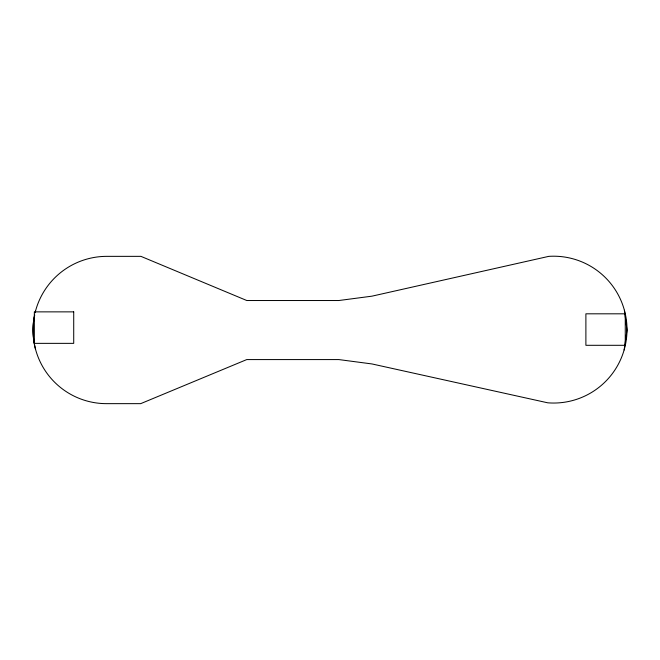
<?xml version="1.0" encoding="UTF-8"?>
<svg xmlns="http://www.w3.org/2000/svg" width="660" height="660" viewBox="0 0 660 660"><rect width="100%" height="100%" fill="white"/><g stroke="black" fill="none" stroke-linecap="round" stroke-linejoin="round"><path stroke-width="0.99" d="M624.129 349.973L627 330.132L624.401 310.258M35.359 311.866L35.549 310.926M34.345 315.01L34.733 315.01C32.117 326.197 32.769 337.945 35.467 349.049M34.444 315.62A73.813 73.813 0 0 0 33 330A73.491 73.491 0 0 0 106.491 403.648L140.695 403.648L246.757 359.576L338.827 359.576L371.943 363.94L547.759 402.814A73.425 73.425 0 0 0 627 330.132A73.425 73.425 0 0 0 548.773 256.361L371.943 296.167L338.827 300.523L246.799 300.523L140.91 256.352L106.813 256.352A73.813 73.813 0 0 0 35.071 312.79M73.714 311.866L34.345 311.866L34.345 343.357L73.714 343.357L73.714 311.866M625.259 313.813L585.89 313.813L585.89 345.304L625.259 345.304L625.259 313.813"/></g></svg>
